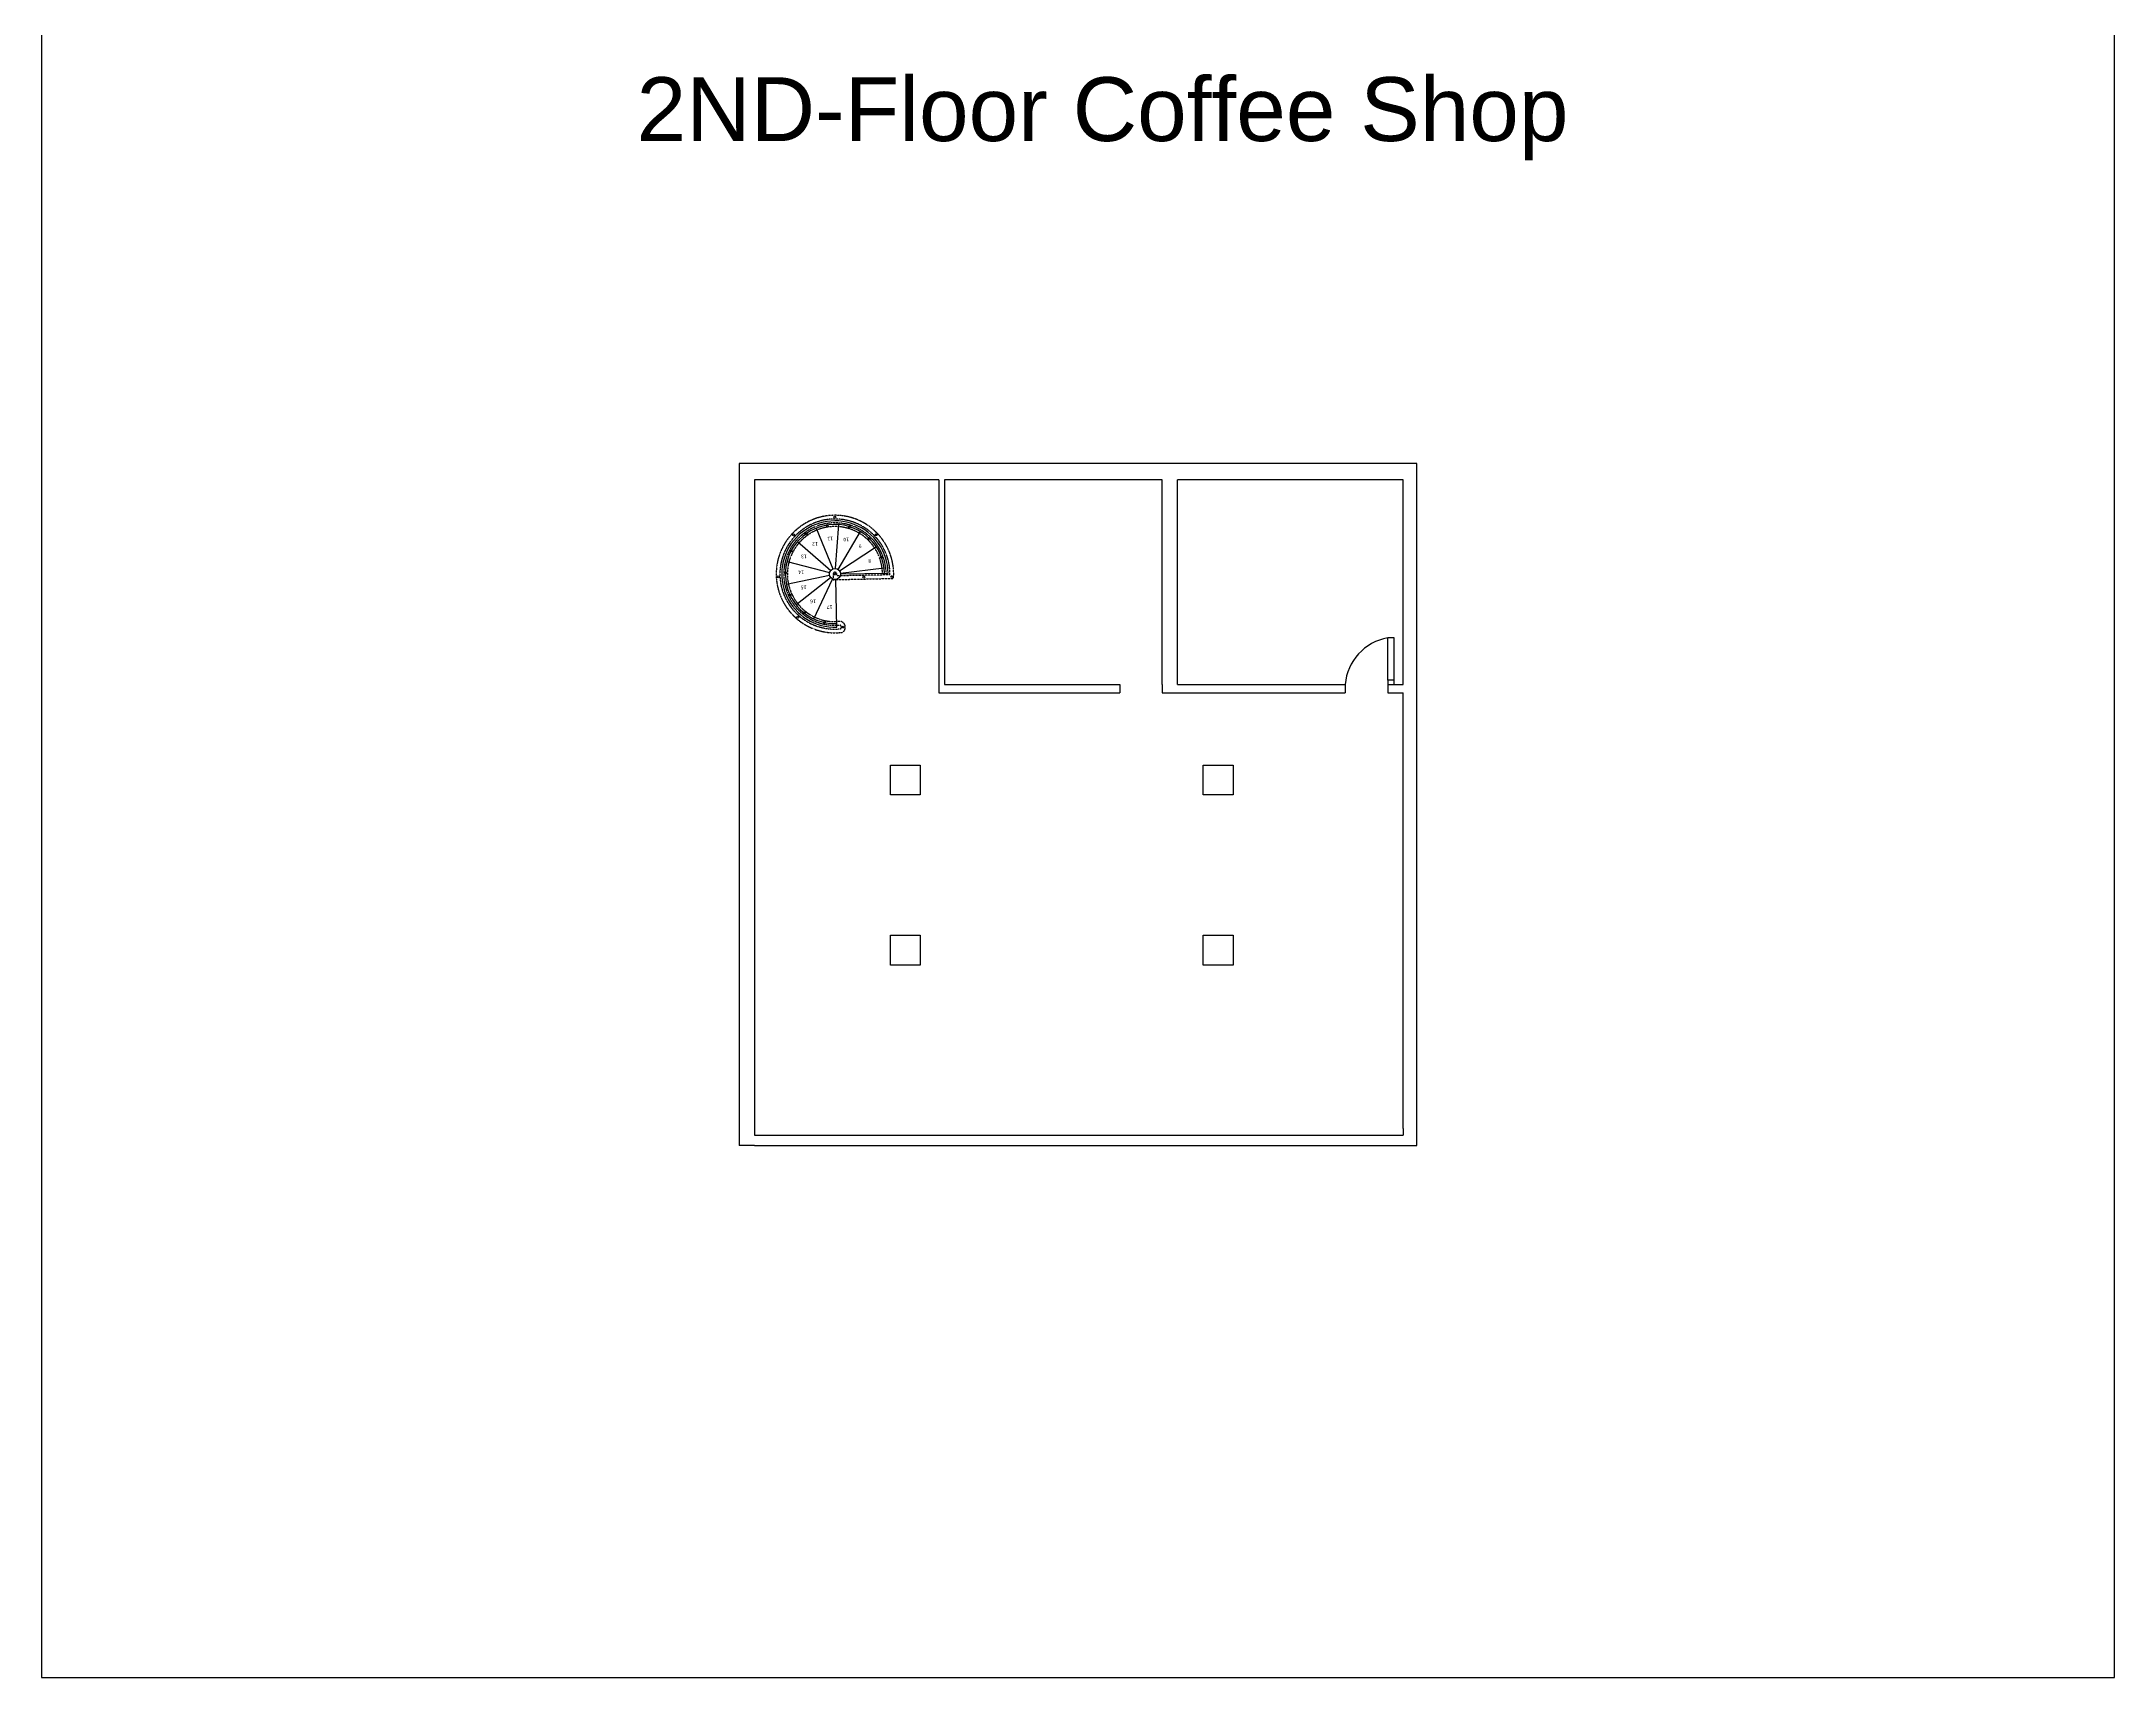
# Model space of a CAD drawing. Header units: inches. Extents: x -50197 to -1492, y -75204 to 801.
# Drawn here: x -50197 to -1492, y -75204 to -36766 of the extents above; entities that cross this region are included whole.
import ezdxf

# ---------------------------------------------------------------- set-up
doc = ezdxf.new("R2010")
doc.units = ezdxf.units.IN
doc.header["$MEASUREMENT"] = 0
doc.linetypes.add('DASHED', pattern=[0.75, 0.5, -0.25])
doc.styles.add('HZ', font='')
doc.styles.get("Standard").update_dxf_attribs({"font": 'arial.ttf'})
doc.styles.get('HZ').set_extended_font_data('SimHei')

# ---------------------------------------------------------------- blocks, each defined once
blk = doc.blocks.new('A$C77BC33A9')
for p, q in [((1105, 1400), (833, 865)), ((1341, 1201), (859, 843)), ((1464, 918), (873, 812)), ((127, 738), (725, 792)), ((224, 445), (735, 759)), ((442, 226), (760, 735)), ((734, 126), (792, 724)), ((1040, 168), (826, 728)), ((1296, 341), (854, 747)), ((1447, 610), (871, 777))]:
    blk.add_line(p, q)
at = {"linetype": 'DASHED', "ltscale": 0.5}
blk.add_lwpolyline([(102, 804, 2.414214), (805, 1496), (748, 1496, -0.571945), (742, 1548), (775, 1548, -2.544805), (50, 829), (774, 824), (774, 798, 1), (824, 798), (825, 874), (3, 879, 2.814956), (716, 1594, 0.623839), (732, 1446), (804, 1446, -2.414162), (152, 803)], format="xyb", dxfattribs=at)
blk.add_lwpolyline([(714, 799), (74, 804, 2.439119), (794, 1523), (789, 873)], format="xyb")
for centre, radius in [((705, 1523), 12.5), ((958, 1452), 12.5), ((1233, 1313), 12.5), ((1321, 1371), 12.5), ((26, 854), 12.5), ((408, 852), 12.5), ((799, 798), 75), ((1416, 1066), 12.5), ((161, 587), 12.5), ((799, 798), 12.5), ((1471, 763), 12.5), ((1574, 816), 12.5), ((225, 278), 12.5), ((322, 325), 12.5), ((1385, 468), 12.5), ((583, 162), 12.5), ((780, 24), 12.5), ((889, 132), 12.5), ((1176, 241), 12.5), ((1347, 250), 12.5)]:
    blk.add_circle(centre, radius)
blk.add_arc((799, 798), 675, 179.5515, 89.5515)
at = {"style": 'HZ'}
for s, p in [('17', (845, 1220)), ('16', (1068, 1137)), ('15', (1190, 943)), ('8', (301, 607)), ('13', (1175, 522)), ('14', (1219, 735)), ('9', (425, 403)), ('10', (593, 308)), ('11', (813, 289)), ('12', (1020, 357))]:
    blk.add_text(s, height=51, dxfattribs=at).set_placement(p)

msp = doc.modelspace()

# ---------------------------------------------------------------- linework, layer by layer
for p, q in [((-50197, -35952), (-50197, -75204)), ((-1492, -75204), (-1492, -35952)), ((-33804, -46683), (-33804, -62703)), ((-17883, -46683), (-33804, -46683)), ((-17883, -62703), (-17883, -46683)), ((-33444, -47068), (-33444, -62308)), ((-29115, -47068), (-33444, -47068)), ((-29115, -47068), (-29115, -52068)), ((-28981, -47068), (-28981, -51874)), ((-23864, -47068), (-28981, -47068)), ((-23864, -51874), (-23864, -47068)), ((-18204, -47068), (-23508, -47068)), ((-23508, -51874), (-23508, -47068)), ((-18204, -51874), (-18204, -47068)), ((-18568, -51774), (-18568, -50774)), ((-18418, -50774), (-18568, -50774)), ((-18418, -51774), (-18418, -50774)), ((-29115, -52068), (-24865, -52068)), ((-28981, -51874), (-24865, -51874)), ((-24865, -51874), (-24865, -52068)), ((-23864, -51874), (-23864, -52068)), ((-23864, -52068), (-19568, -52068)), ((-23508, -51874), (-19568, -51874)), ((-19568, -51874), (-19568, -52068)), ((-18418, -51774), (-18568, -51774)), ((-18568, -51774), (-18568, -51874)), ((-18568, -51874), (-18568, -52068)), ((-18568, -51874), (-18204, -51874)), ((-18568, -52068), (-18204, -52068)), ((-18418, -51874), (-18418, -51774)), ((-18204, -62308), (-18204, -52068)), ((-30251, -53766), (-29551, -53766)), ((-30251, -54466), (-30251, -53766)), ((-29551, -53766), (-29551, -54466)), ((-22901, -53766), (-22201, -53766)), ((-22901, -54466), (-22901, -53766)), ((-22201, -53766), (-22201, -54466)), ((-29551, -54466), (-30251, -54466)), ((-22201, -54466), (-22901, -54466)), ((-30251, -57766), (-29551, -57766)), ((-30251, -58466), (-30251, -57766)), ((-29551, -57766), (-29551, -58466)), ((-22901, -57766), (-22201, -57766)), ((-22901, -58466), (-22901, -57766)), ((-22201, -57766), (-22201, -58466)), ((-29551, -58466), (-30251, -58466)), ((-22201, -58466), (-22901, -58466)), ((-33444, -62308), (-33444, -62464)), ((-18204, -62308), (-18204, -62464)), ((-33444, -62703), (-33804, -62703)), ((-33444, -62464), (-18204, -62464)), ((-33444, -62703), (-18204, -62703)), ((-18204, -62703), (-17883, -62703)), ((-50197, -75204), (-1492, -75204))]:
    msp.add_line(p, q)
msp.add_arc((-18340, -51986), 1233, 100.6564, 174.7962)

# ---------------------------------------------------------------- block references
at = {"xscale": 1.725, "yscale": 1.725, "zscale": 1.725, "rotation": 181.5511669685793}
msp.add_blockref('A$C77BC33A9', (-30214, -47865), dxfattribs=at)

# ---------------------------------------------------------------- texts
at = {"insert": (-36214, -37606), "char_height": 1500, "attachment_point": 1}
msp.add_mtext_dynamic_manual_height_columns('2ND-Floor Coffee Shop', width=23237.42, gutter_width=1, heights=[0], dxfattribs=at)

doc.saveas('drawing.dxf')
